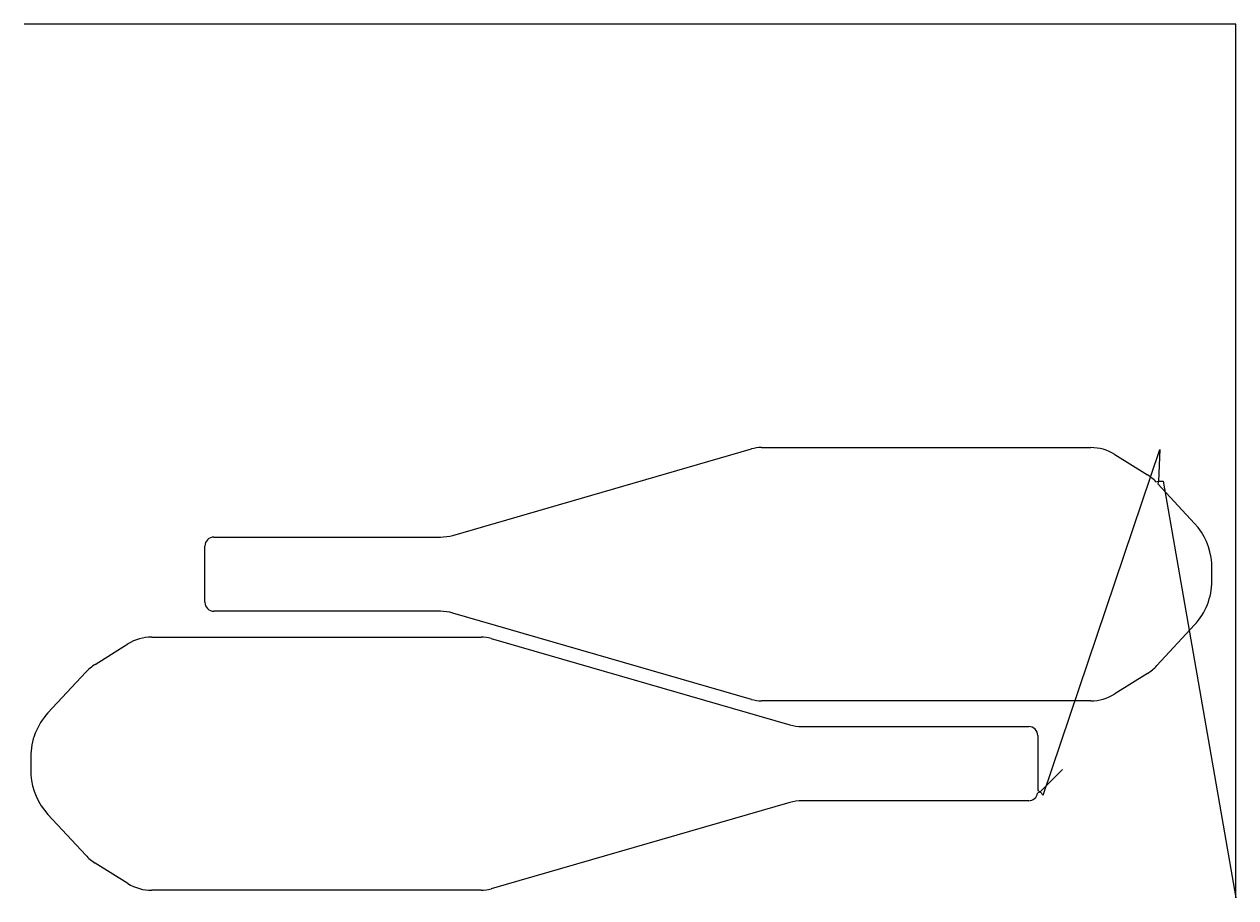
# Model space of a CAD drawing. Header units: metres. Extents: x 375 to 1714, y 0 to 966.
import ezdxf

# ---------------------------------------------------------------- set-up
doc = ezdxf.new("R2010")
doc.units = ezdxf.units.M

msp = doc.modelspace()

# ---------------------------------------------------------------- linework, layer by layer
at = {"layer": 'TOOL_0'}
for p, q in [((375.852, 965.852), (374.852, 965.852)), ((1713.97, 965.852), (375.852, 965.852)), ((1713.97, 0.999), (1713.97, 965.852)), ((848.538, 400.716), (1178.694, 496.212)), ((1189.808, 497.787), (1553.695, 497.787)), ((1501.148, 113.605), (1630.05, 495.665)), ((1630.05, 495.665), (1628.706, 460.691)), ((1580.202, 490.182), (1616.333, 467.592)), ((1625.783, 460.002), (1628.705, 460.689)), ((1628.706, 460.691), (1627.838, 457.817)), ((1627.838, 457.817), (1668.472, 413.936)), ((1628.705, 460.689), (1633.701, 460.497)), ((1633.701, 460.497), (1713.97, -0.001)), ((574.51, 326.787), (574.51, 388.787)), ((584.51, 398.787), (834.924, 398.787)), ((834.924, 316.787), (584.51, 316.787)), ((1178.694, 219.363), (848.539, 314.858)), ((1668.471, 301.64), (1626.818, 256.659)), ((515.885, 288.237), (879.772, 288.237)), ((890.886, 286.662), (1221.041, 191.167)), ((453.247, 258.042), (489.378, 280.632)), ((401.109, 204.384), (442.762, 249.366)), ((1616.333, 247.983), (1580.203, 225.393)), ((1553.695, 217.788), (1189.809, 217.788)), ((1234.655, 189.238), (1485.07, 189.238)), ((1495.07, 179.238), (1495.07, 118.738)), ((1522.362, 141.888), (1497.613, 117.139)), ((1485.071, 107.236), (1234.657, 107.236)), ((1497.613, 117.139), (1494.958, 115.738)), ((1495.07, 118.738), (1497.612, 117.141)), ((1497.612, 117.141), (1501.148, 113.605)), ((1221.042, 105.307), (890.887, 9.812)), ((442.762, 47.108), (401.109, 92.089)), ((489.377, 15.842), (453.247, 38.432)), ((879.772, 8.237), (515.885, 8.237)), ((1713.97, -0.001), (1713.97, 0.999)), ((1713.97, 0.999), (1713.97, -0.001)), ((1713.97, -0.001), (1713.97, 0.999)), ((1713.97, -0.001), (1713.97, -0.001))]:
    msp.add_line(p, q, dxfattribs=at)
for centre, radius, start, end in [((1189.878, 457.291), 40.496, 90.099039, 106.032074), ((1553.695, 447.787), 50, 57.984778, 90), ((1589.031, 423.925), 51.5, 44.468982, 57.985064), ((1615.862, 365.294), 71.651, 4.053598, 42.755764), ((584.51, 388.787), 10, 90, 180), ((834.924, 447.787), 49, 270, 286.131067), ((1329.246, 357.151), 358.332, 358.89185, 2.112385), ((1616.01, 350.221), 71.5, 317.19907, 0), ((584.51, 326.787), 10, 180, 270), ((834.924, 267.787), 49, 73.867809, 90), ((515.885, 238.237), 50, 90, 122.015222), ((879.702, 247.741), 40.496, 73.967926, 89.900961), ((480.549, 214.375), 51.5, 122.014936, 137.200119), ((1589.031, 291.65), 51.5, 302.014936, 317.200119), ((1189.879, 258.284), 40.496, 253.966567, 269.900961), ((1553.696, 267.788), 50, 269.998854, 302.015222), ((453.571, 155.804), 71.5, 137.200203, 179.996795), ((1234.656, 238.238), 49, 253.867809, 269.998831), ((1485.07, 179.238), 10, 0, 90), ((740.335, 148.874), 358.331, 178.891211, 182.112225), ((453.719, 140.731), 71.651, 184.052801, 222.755764), ((1234.657, 58.236), 49, 90, 106.132191), ((1485.071, 117.236), 10, 270, 351.384523), ((480.549, 82.099), 51.5, 222.799881, 237.985064), ((515.885, 58.237), 50, 237.983806, 270), ((879.703, 48.733), 40.496, 270.097625, 286.032074)]:
    msp.add_arc(centre, radius, start, end, dxfattribs=at)

doc.saveas('drawing.dxf')
